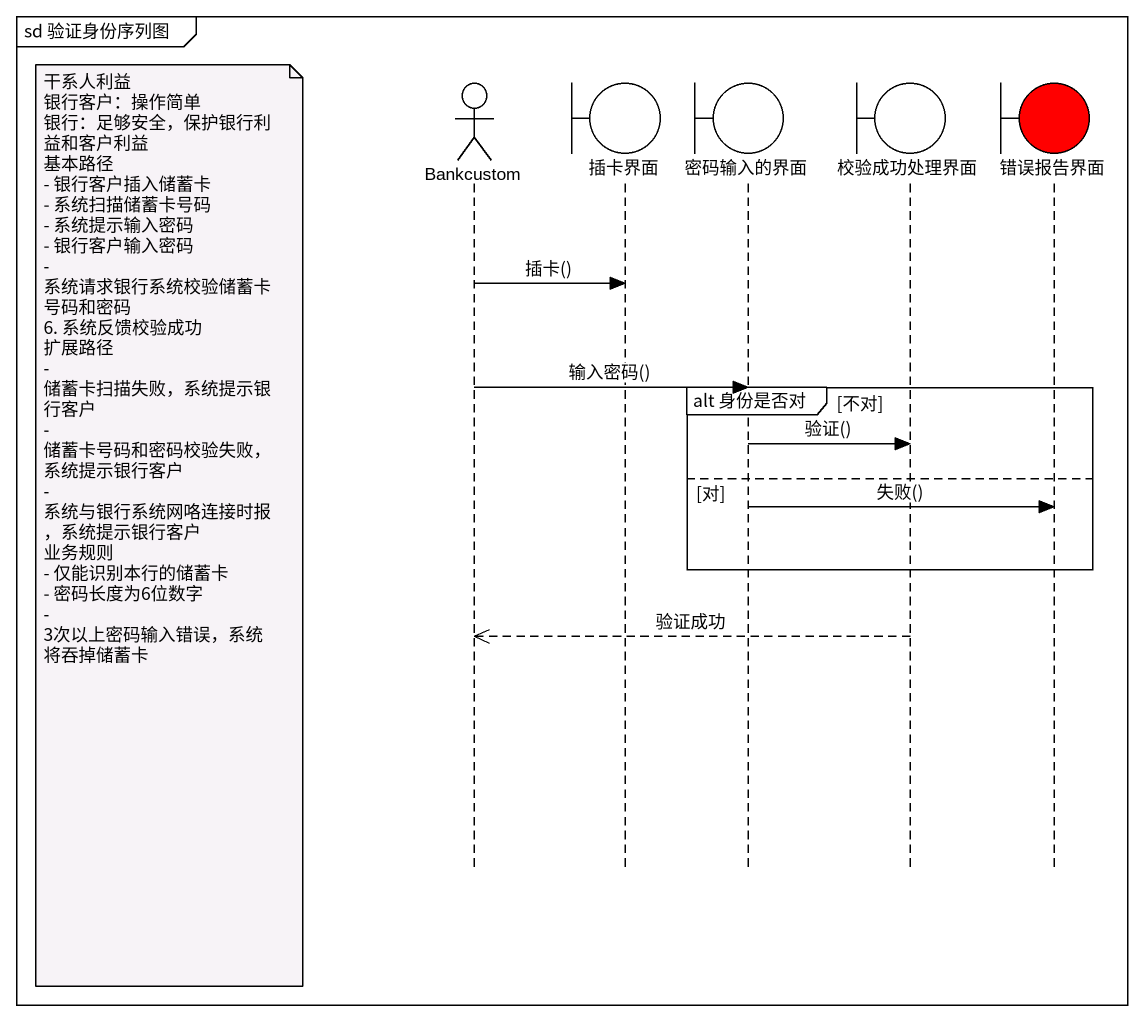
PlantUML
@startuml
mainframe sd 验证身份序列图
hide footbox
actor Bankcustom
boundary 插卡界面
boundary 密码输入的界面
boundary 校验成功处理界面
boundary 错误报告界面 #FF0000

Bankcustom -> 插卡界面 : 插卡()
group alt 身份是否对 [不对]
  Bankcustom -> 密码输入的界面 : 输入密码()
  密码输入的界面 -> 校验成功处理界面 : 验证()
else 对
  密码输入的界面 -> 错误报告界面 : 失败()
  note left of Bankcustom
    干系人利益
    银行客户：操作简单
    银行：足够安全，保护银行利益和客户利益
    基本路径
    - 银行客户插入储蓄卡
    - 系统扫描储蓄卡号码
    - 系统提示输入密码
    - 银行客户输入密码
    - 系统请求银行系统校验储蓄卡号码和密码
    6. 系统反馈校验成功
    扩展路径
    - 储蓄卡扫描失败，系统提示银行客户
    - 储蓄卡号码和密码校验失败，系统提示银行客户
    - 系统与银行系统网咯连接时报，系统提示银行客户
    业务规则
    - 仅能识别本行的储蓄卡
    - 密码长度为6位数字
    - 3次以上密码输入错误，系统将吞掉储蓄卡
  end note
end
校验成功处理界面 -->> Bankcustom : 验证成功
@enduml
